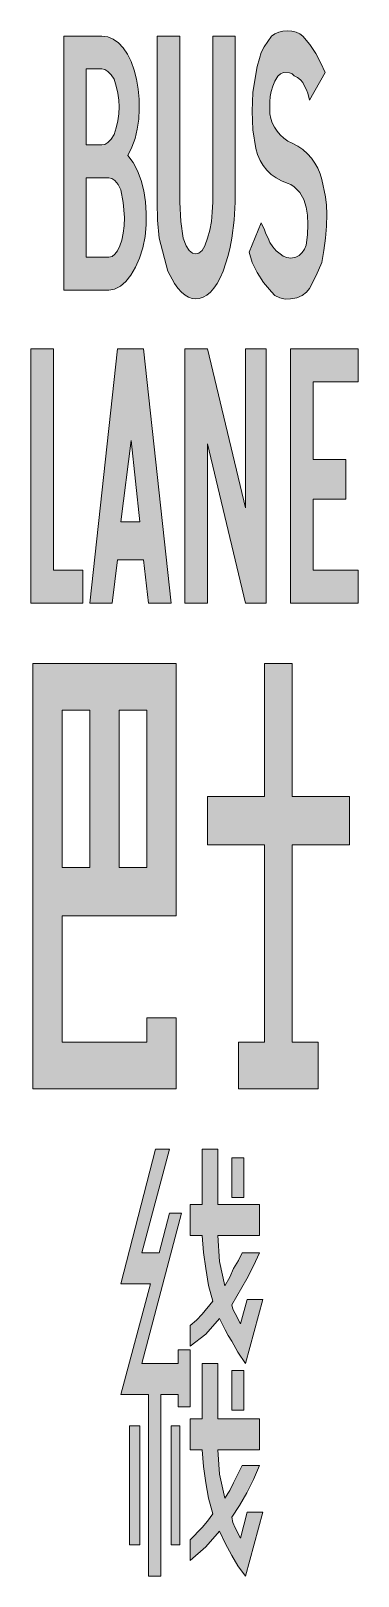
# Model space of a CAD drawing. Header units: metres. Extents: x 171 to 228, y 7 to 275.
import ezdxf

# ---------------------------------------------------------------- set-up
doc = ezdxf.new("R2010")
doc.units = ezdxf.units.M
doc.layers.add('FILL_WHITE_FFFFFF', color=7, linetype='Continuous', true_color=0xffffff)

msp = doc.modelspace()

# ---------------------------------------------------------------- hatches: boundary and pattern name
at = {"layer": 'FILL_WHITE_FFFFFF', "true_color": 0xffffff}
h = msp.add_hatch(color=7, dxfattribs=at)
h.dxf.hatch_style = 1
h.paths.add_polyline_path([(189.94, 249.29), (190.39, 247.5), (190.68, 245.59), (190.81, 243.61), (190.8, 241.58), (190.65, 239.55), (190.23, 237.6), (189.67, 235.82), (188.97, 234.23), (188.18, 232.87), (187.29, 231.77), (186.35, 230.94), (185.36, 230.43), (184.35, 230.25), (176.55, 230.25), (176.55, 274.35), (183.15, 274.35), (184.15, 274.21), (185.1, 273.81), (186, 273.16), (186.82, 272.29), (187.57, 271.2), (188.21, 269.92), (188.74, 268.46), (189.15, 266.85), (189.43, 265.14), (189.59, 263.4), (189.62, 261.65), (189.53, 259.91), (189.28, 258.22), (188.9, 256.6), (188.35, 255.07), (187.65, 253.65), (188.58, 252.4), (189.34, 250.94), (189.94, 249.29)])
h.paths.add_polyline_path([(184.35, 235.95), (184.9, 236.09), (185.4, 236.48), (185.86, 237.1), (186.26, 237.94), (186.59, 238.95), (186.84, 240.13), (187, 241.43), (187.05, 242.85), (186.86, 245.47), (186.45, 247.65), (185.95, 248.61), (185.4, 249.26), (184.85, 249.63), (184.35, 249.75), (180.45, 249.75), (180.45, 235.95), (184.35, 235.95)], flags=16)
h.paths.add_polyline_path([(183.65, 255.56), (184.2, 255.9), (184.75, 256.46), (185.25, 257.25), (185.64, 258.42), (185.93, 259.65), (186.09, 260.88), (186.15, 262.05), (186.09, 263.22), (185.93, 264.45), (185.64, 265.68), (185.25, 266.85), (184.75, 267.64), (184.2, 268.2), (183.65, 268.54), (183.15, 268.65), (180.45, 268.65), (180.45, 255.45), (183.15, 255.45), (183.65, 255.56)], flags=16)
h = msp.add_hatch(color=7, dxfattribs=at)
h.dxf.hatch_style = 1
h.paths.add_polyline_path([(202.35, 274.35), (206.25, 274.35), (206.25, 245.55), (206.06, 242.4), (205.65, 239.25), (205.37, 237.73), (205.01, 236.29), (204.15, 233.55), (203.67, 232.4), (203.15, 231.41), (202.58, 230.58), (201.97, 229.91), (201.34, 229.4), (200.69, 229.04), (200.02, 228.82), (199.35, 228.75), (198.77, 228.82), (198.18, 229.04), (197.57, 229.4), (196.95, 229.91), (196.33, 230.58), (195.72, 231.41), (194.55, 233.55), (193.05, 239.25), (192.79, 242.4), (192.75, 245.55), (192.75, 274.35), (196.65, 274.35), (196.65, 245.55), (196.84, 242.17), (197.25, 239.25), (197.75, 237.94), (198.3, 237.11), (198.85, 236.68), (199.35, 236.55), (199.97, 236.68), (200.51, 237.11), (201, 237.94), (201.45, 239.25), (201.84, 240.66), (202.13, 242.17), (202.29, 243.81), (202.35, 245.55), (202.35, 274.35)])
h = msp.add_hatch(color=7, dxfattribs=at)
h.dxf.hatch_style = 1
h.paths.add_polyline_path([(214.27, 249.24), (213.35, 249.75), (212.51, 250.35), (211.76, 251.06), (211.11, 251.87), (210.57, 252.77), (210.14, 253.77), (209.85, 254.85), (209.34, 258.05), (209.17, 261.3), (209.34, 264.55), (209.85, 267.75), (210.04, 269.1), (210.45, 270.45), (210.78, 271.52), (211.28, 272.51), (212.55, 274.35), (213.1, 274.74), (213.79, 275.02), (214.53, 275.19), (215.25, 275.25), (216.09, 275.19), (216.82, 275.02), (217.44, 274.74), (217.95, 274.35), (219.19, 272.9), (220.24, 271.31), (221.11, 269.67), (221.85, 268.05), (219.15, 263.25), (218.85, 264.45), (218.55, 265.16), (218.25, 265.65), (217.97, 266.27), (217.57, 266.77), (217.07, 267.17), (216.45, 267.45), (216.13, 267.8), (215.66, 267.97), (214.65, 268.05), (214.08, 267.77), (213.67, 267.41), (213.15, 266.55), (212.76, 265.65), (212.48, 264.75), (212.31, 263.85), (212.25, 262.95), (212.25, 260.85), (212.42, 260.06), (212.69, 259.29), (213.06, 258.55), (213.52, 257.85), (214.07, 257.21), (214.7, 256.63), (215.39, 256.14), (216.15, 255.75), (217.12, 255.25), (218, 254.64), (218.79, 253.94), (219.49, 253.16), (220.08, 252.31), (220.58, 251.4), (220.97, 250.45), (221.25, 249.45), (221.93, 246.45), (222.09, 244.98), (222.15, 243.45), (222.09, 241.38), (221.93, 239.25), (221.64, 237.12), (221.25, 235.05), (220.31, 232.8), (219.15, 230.55), (218.59, 229.89), (217.84, 229.31), (216.91, 228.9), (215.85, 228.75), (214.91, 228.68), (213.97, 228.9), (213.15, 229.34), (212.55, 229.95), (211.14, 231.58), (210.04, 233.29), (209.22, 235.05), (208.65, 236.85), (210.75, 241.95), (211.35, 240.75), (211.54, 240), (211.95, 239.25), (212.28, 238.53), (212.77, 237.79), (213.38, 237.1), (214.05, 236.55), (214.56, 236.16), (215.18, 235.91), (215.91, 235.83), (216.75, 235.95), (217.37, 236.28), (217.88, 236.77), (218.27, 237.38), (218.55, 238.05), (218.81, 239.85), (218.85, 241.65), (218.81, 243.26), (218.55, 244.65), (218.16, 245.98), (217.46, 247.2), (216.48, 248.19), (215.9, 248.57), (215.25, 248.85), (214.27, 249.24)])
h = msp.add_hatch(color=7, dxfattribs=at)
h.dxf.hatch_style = 1
h.paths.add_polyline_path([(170.85, 175.95), (170.85, 220.05), (174.75, 220.05), (174.75, 181.65), (179.85, 181.65), (179.85, 175.95), (170.85, 175.95)])
h = msp.add_hatch(color=7, dxfattribs=at)
h.dxf.hatch_style = 1
h.paths.add_polyline_path([(190.35, 183.45), (185.85, 183.45), (184.95, 175.95), (181.05, 175.95), (185.85, 220.05), (190.35, 220.05), (195.15, 175.95), (191.25, 175.95), (190.35, 183.45)])
h.paths.add_polyline_path([(189.75, 190.05), (188.25, 204.15), (186.45, 190.05), (189.75, 190.05)], flags=16)
h = msp.add_hatch(color=7, dxfattribs=at)
h.dxf.hatch_style = 1
h.paths.add_polyline_path([(201.45, 203.55), (201.45, 175.95), (197.55, 175.95), (197.55, 220.05), (201.45, 220.05), (208.05, 192.45), (208.05, 220.05), (211.65, 220.05), (211.65, 175.95), (208.05, 175.95), (201.45, 203.55)])
h = msp.add_hatch(color=7, dxfattribs=at)
h.dxf.hatch_style = 1
h.paths.add_polyline_path([(225.45, 200.85), (225.45, 193.95), (219.75, 193.95), (219.75, 181.65), (227.55, 181.65), (227.55, 175.95), (215.85, 175.95), (215.85, 220.05), (227.55, 220.05), (227.55, 214.35), (219.75, 214.35), (219.75, 200.85), (225.45, 200.85)])
h = msp.add_hatch(color=7, dxfattribs=at)
h.dxf.hatch_style = 1
h.paths.add_polyline_path([(190.95, 99.75), (190.95, 103.95), (196.05, 103.95), (196.05, 91.65), (171.15, 91.65), (171.15, 165.45), (196.05, 165.45), (196.05, 121.65), (176.25, 121.65), (176.25, 99.75), (190.95, 99.75)])
h.paths.add_polyline_path([(181.05, 157.35), (176.25, 157.35), (176.25, 130.05), (181.05, 130.05), (181.05, 157.35)], flags=16)
h.paths.add_polyline_path([(190.95, 130.05), (190.95, 157.35), (186.15, 157.35), (186.15, 130.05), (190.95, 130.05)], flags=16)
h = msp.add_hatch(color=7, dxfattribs=at)
h.dxf.hatch_style = 1
h.paths.add_polyline_path([(226.05, 142.35), (226.05, 133.95), (216.15, 133.95), (216.15, 99.75), (220.65, 99.75), (220.65, 91.65), (206.85, 91.65), (206.85, 99.75), (211.35, 99.75), (211.35, 133.95), (201.45, 133.95), (201.45, 142.35), (211.35, 142.35), (211.35, 165.45), (216.15, 165.45), (216.15, 142.35), (226.05, 142.35)])
h = msp.add_hatch(color=7, dxfattribs=at)
h.dxf.hatch_style = 1
h.paths.add_polyline_path([(196.35, 46.35), (198.45, 46.35), (198.45, 36.45), (196.35, 36.45), (196.35, 38.55), (193.35, 38.55), (193.35, 7.05), (191.25, 7.05), (191.25, 38.55), (186.45, 38.55), (191.55, 57.75), (186.45, 57.75), (192.45, 81.15), (194.85, 81.15), (190.05, 63.15), (193.05, 63.15), (194.85, 70.05), (196.95, 70.05), (190.05, 43.95), (196.35, 43.95), (196.35, 46.35)])
h = msp.add_hatch(color=7, dxfattribs=at)
h.dxf.hatch_style = 1
h.paths.add_polyline_path([(208.05, 43.95), (206.74, 45.9), (205.65, 47.85), (205.03, 48.8), (204.49, 49.8), (203.55, 51.75), (201.15, 49.05), (198.45, 46.95), (198.45, 50.55), (199.52, 51.5), (200.51, 52.54), (202.35, 54.75), (201.64, 57.49), (201.15, 60.45), (200.74, 63.19), (200.55, 66.15), (198.45, 66.15), (198.45, 71.55), (200.55, 71.55), (200.55, 81.15), (203.25, 81.15), (203.25, 71.55), (210.45, 71.55), (210.45, 66.15), (203.25, 66.15), (203.55, 61.65), (204.45, 57.45), (205.31, 58.95), (205.95, 60.45), (206.81, 61.8), (207.45, 63.15), (210.45, 63.15), (209.45, 60.9), (208.27, 58.65), (205.65, 54.15), (205.84, 53.4), (206.25, 52.65), (207.15, 50.85), (208.35, 55.05), (211.05, 55.05), (208.05, 43.95)])
h = msp.add_hatch(color=7, dxfattribs=at)
h.dxf.hatch_style = 1
h.paths.add_polyline_path([(207.75, 72.75), (205.65, 72.75), (205.65, 79.65), (207.75, 79.65), (207.75, 72.75)])
h = msp.add_hatch(color=7, dxfattribs=at)
h.dxf.hatch_style = 1
h.paths.add_polyline_path([(210.45, 34.35), (210.45, 28.95), (203.25, 28.95), (203.55, 24.75), (204.45, 20.55), (205.31, 21.9), (205.95, 23.25), (207.45, 26.25), (210.45, 26.25), (209.45, 23.83), (208.27, 21.52), (206.99, 19.33), (205.65, 17.25), (205.84, 16.35), (206.25, 15.45), (207.15, 13.65), (208.35, 18.15), (211.05, 18.15), (208.05, 7.05), (206.74, 8.85), (205.65, 10.65), (204.49, 12.75), (203.55, 14.85), (201.15, 12.15), (198.45, 9.75), (198.45, 13.35), (200.51, 15.49), (201.45, 16.6), (202.35, 17.85), (201.64, 20.55), (201.15, 23.25), (200.74, 26.1), (200.55, 28.95), (198.45, 28.95), (198.45, 34.35), (200.55, 34.35), (200.55, 43.95), (203.25, 43.95), (203.25, 34.35), (210.45, 34.35)])
h = msp.add_hatch(color=7, dxfattribs=at)
h.dxf.hatch_style = 1
h.paths.add_polyline_path([(207.75, 35.85), (205.65, 35.85), (205.65, 42.75), (207.75, 42.75), (207.75, 35.85)])
h = msp.add_hatch(color=7, dxfattribs=at)
h.dxf.hatch_style = 1
h.paths.add_polyline_path([(187.95, 33.15), (189.75, 33.15), (189.75, 12.45), (187.95, 12.45), (187.95, 33.15)])
h = msp.add_hatch(color=7, dxfattribs=at)
h.dxf.hatch_style = 1
h.paths.add_polyline_path([(195.15, 33.15), (196.65, 33.15), (196.65, 12.45), (195.15, 12.45), (195.15, 33.15)])

# ---------------------------------------------------------------- linework, layer by layer
at = {"layer": 'FILL_WHITE_FFFFFF', "lineweight": 0, "true_color": 0xffffff}
for points in [[(189.94, 249.29), (190.39, 247.5), (190.68, 245.59), (190.81, 243.61), (190.8, 241.58), (190.65, 239.55), (190.23, 237.6), (189.67, 235.82), (188.97, 234.23), (188.18, 232.87), (187.29, 231.77), (186.35, 230.94), (185.36, 230.43), (184.35, 230.25), (176.55, 230.25), (176.55, 274.35), (183.15, 274.35), (184.15, 274.21), (185.1, 273.81), (186, 273.16), (186.82, 272.29), (187.57, 271.2), (188.21, 269.92), (188.74, 268.46), (189.15, 266.85), (189.43, 265.14), (189.59, 263.4), (189.62, 261.65), (189.53, 259.91), (189.28, 258.22), (188.9, 256.6), (188.35, 255.07), (187.65, 253.65), (188.58, 252.4), (189.34, 250.94)], [(202.35, 274.35), (206.25, 274.35), (206.25, 245.55), (206.06, 242.4), (205.65, 239.25), (205.37, 237.73), (205.01, 236.29), (204.15, 233.55), (203.67, 232.4), (203.15, 231.41), (202.58, 230.58), (201.97, 229.91), (201.34, 229.4), (200.69, 229.04), (200.02, 228.82), (199.35, 228.75), (198.77, 228.82), (198.18, 229.04), (197.57, 229.4), (196.95, 229.91), (196.33, 230.58), (195.72, 231.41), (194.55, 233.55), (193.05, 239.25), (192.79, 242.4), (192.75, 245.55), (192.75, 274.35), (196.65, 274.35), (196.65, 245.55), (196.84, 242.17), (197.25, 239.25), (197.75, 237.94), (198.3, 237.11), (198.85, 236.68), (199.35, 236.55), (199.97, 236.68), (200.51, 237.11), (201, 237.94), (201.45, 239.25), (201.84, 240.66), (202.13, 242.17), (202.29, 243.81), (202.35, 245.55)], [(214.27, 249.24), (213.35, 249.75), (212.51, 250.35), (211.76, 251.06), (211.11, 251.87), (210.57, 252.77), (210.14, 253.77), (209.85, 254.85), (209.34, 258.05), (209.17, 261.3), (209.34, 264.55), (209.85, 267.75), (210.04, 269.1), (210.45, 270.45), (210.78, 271.52), (211.28, 272.51), (212.55, 274.35), (213.1, 274.74), (213.79, 275.02), (214.53, 275.19), (215.25, 275.25), (216.09, 275.19), (216.82, 275.02), (217.44, 274.74), (217.95, 274.35), (219.19, 272.9), (220.24, 271.31), (221.11, 269.67), (221.85, 268.05), (219.15, 263.25), (218.85, 264.45), (218.55, 265.16), (218.25, 265.65), (217.97, 266.27), (217.57, 266.77), (217.07, 267.17), (216.45, 267.45), (216.13, 267.8), (215.66, 267.97), (214.65, 268.05), (214.08, 267.77), (213.67, 267.41), (213.15, 266.55), (212.76, 265.65), (212.48, 264.75), (212.31, 263.85), (212.25, 262.95), (212.25, 260.85), (212.42, 260.06), (212.69, 259.29), (213.06, 258.55), (213.52, 257.85), (214.07, 257.21), (214.7, 256.63), (215.39, 256.14), (216.15, 255.75), (217.12, 255.25), (218, 254.64), (218.79, 253.94), (219.49, 253.16), (220.08, 252.31), (220.58, 251.4), (220.97, 250.45), (221.25, 249.45), (221.93, 246.45), (222.09, 244.98), (222.15, 243.45), (222.09, 241.38), (221.93, 239.25), (221.64, 237.12), (221.25, 235.05), (220.31, 232.8), (219.15, 230.55), (218.59, 229.89), (217.84, 229.31), (216.91, 228.9), (215.85, 228.75), (214.91, 228.68), (213.97, 228.9), (213.15, 229.34), (212.55, 229.95), (211.14, 231.58), (210.04, 233.29), (209.22, 235.05), (208.65, 236.85), (210.75, 241.95), (211.35, 240.75), (211.54, 240), (211.95, 239.25), (212.28, 238.53), (212.77, 237.79), (213.38, 237.1), (214.05, 236.55), (214.56, 236.16), (215.18, 235.91), (215.91, 235.83), (216.75, 235.95), (217.37, 236.28), (217.88, 236.77), (218.27, 237.38), (218.55, 238.05), (218.81, 239.85), (218.85, 241.65), (218.81, 243.26), (218.55, 244.65), (218.16, 245.98), (217.46, 247.2), (216.48, 248.19), (215.9, 248.57), (215.25, 248.85)], [(183.65, 255.56), (184.2, 255.9), (184.75, 256.46), (185.25, 257.25), (185.64, 258.42), (185.93, 259.65), (186.09, 260.88), (186.15, 262.05), (186.09, 263.22), (185.93, 264.45), (185.64, 265.68), (185.25, 266.85), (184.75, 267.64), (184.2, 268.2), (183.65, 268.54), (183.15, 268.65), (180.45, 268.65), (180.45, 255.45), (183.15, 255.45)], [(184.35, 235.95), (184.9, 236.09), (185.4, 236.48), (185.86, 237.1), (186.26, 237.94), (186.59, 238.95), (186.84, 240.13), (187, 241.43), (187.05, 242.85), (186.86, 245.47), (186.45, 247.65), (185.95, 248.61), (185.4, 249.26), (184.85, 249.63), (184.35, 249.75), (180.45, 249.75), (180.45, 235.95)], [(170.85, 175.95), (170.85, 220.05), (174.75, 220.05), (174.75, 181.65), (179.85, 181.65), (179.85, 175.95)], [(190.35, 183.45), (185.85, 183.45), (184.95, 175.95), (181.05, 175.95), (185.85, 220.05), (190.35, 220.05), (195.15, 175.95), (191.25, 175.95)], [(201.45, 203.55), (201.45, 175.95), (197.55, 175.95), (197.55, 220.05), (201.45, 220.05), (208.05, 192.45), (208.05, 220.05), (211.65, 220.05), (211.65, 175.95), (208.05, 175.95)], [(225.45, 200.85), (225.45, 193.95), (219.75, 193.95), (219.75, 181.65), (227.55, 181.65), (227.55, 175.95), (215.85, 175.95), (215.85, 220.05), (227.55, 220.05), (227.55, 214.35), (219.75, 214.35), (219.75, 200.85)], [(189.75, 190.05), (188.25, 204.15), (186.45, 190.05)], [(190.95, 99.75), (190.95, 103.95), (196.05, 103.95), (196.05, 91.65), (171.15, 91.65), (171.15, 165.45), (196.05, 165.45), (196.05, 121.65), (176.25, 121.65), (176.25, 99.75)], [(226.05, 142.35), (226.05, 133.95), (216.15, 133.95), (216.15, 99.75), (220.65, 99.75), (220.65, 91.65), (206.85, 91.65), (206.85, 99.75), (211.35, 99.75), (211.35, 133.95), (201.45, 133.95), (201.45, 142.35), (211.35, 142.35), (211.35, 165.45), (216.15, 165.45), (216.15, 142.35)], [(181.05, 157.35), (176.25, 157.35), (176.25, 130.05), (181.05, 130.05)], [(190.95, 130.05), (190.95, 157.35), (186.15, 157.35), (186.15, 130.05)], [(196.35, 46.35), (198.45, 46.35), (198.45, 36.45), (196.35, 36.45), (196.35, 38.55), (193.35, 38.55), (193.35, 7.05), (191.25, 7.05), (191.25, 38.55), (186.45, 38.55), (191.55, 57.75), (186.45, 57.75), (192.45, 81.15), (194.85, 81.15), (190.05, 63.15), (193.05, 63.15), (194.85, 70.05), (196.95, 70.05), (190.05, 43.95), (196.35, 43.95)], [(208.05, 43.95), (206.74, 45.9), (205.65, 47.85), (205.03, 48.8), (204.49, 49.8), (203.55, 51.75), (201.15, 49.05), (198.45, 46.95), (198.45, 50.55), (199.52, 51.5), (200.51, 52.54), (202.35, 54.75), (201.64, 57.49), (201.15, 60.45), (200.74, 63.19), (200.55, 66.15), (198.45, 66.15), (198.45, 71.55), (200.55, 71.55), (200.55, 81.15), (203.25, 81.15), (203.25, 71.55), (210.45, 71.55), (210.45, 66.15), (203.25, 66.15), (203.55, 61.65), (204.45, 57.45), (205.31, 58.95), (205.95, 60.45), (206.81, 61.8), (207.45, 63.15), (210.45, 63.15), (209.45, 60.9), (208.27, 58.65), (205.65, 54.15), (205.84, 53.4), (206.25, 52.65), (207.15, 50.85), (208.35, 55.05), (211.05, 55.05)], [(207.75, 72.75), (205.65, 72.75), (205.65, 79.65), (207.75, 79.65)], [(210.45, 34.35), (210.45, 28.95), (203.25, 28.95), (203.55, 24.75), (204.45, 20.55), (205.31, 21.9), (205.95, 23.25), (207.45, 26.25), (210.45, 26.25), (209.45, 23.83), (208.27, 21.52), (206.99, 19.33), (205.65, 17.25), (205.84, 16.35), (206.25, 15.45), (207.15, 13.65), (208.35, 18.15), (211.05, 18.15), (208.05, 7.05), (206.74, 8.85), (205.65, 10.65), (204.49, 12.75), (203.55, 14.85), (201.15, 12.15), (198.45, 9.75), (198.45, 13.35), (200.51, 15.49), (201.45, 16.6), (202.35, 17.85), (201.64, 20.55), (201.15, 23.25), (200.74, 26.1), (200.55, 28.95), (198.45, 28.95), (198.45, 34.35), (200.55, 34.35), (200.55, 43.95), (203.25, 43.95), (203.25, 34.35)], [(207.75, 35.85), (205.65, 35.85), (205.65, 42.75), (207.75, 42.75)], [(187.95, 33.15), (189.75, 33.15), (189.75, 12.45), (187.95, 12.45)], [(195.15, 33.15), (196.65, 33.15), (196.65, 12.45), (195.15, 12.45)]]:
    msp.add_lwpolyline(points, close=True, dxfattribs=at)

doc.saveas('drawing.dxf')
